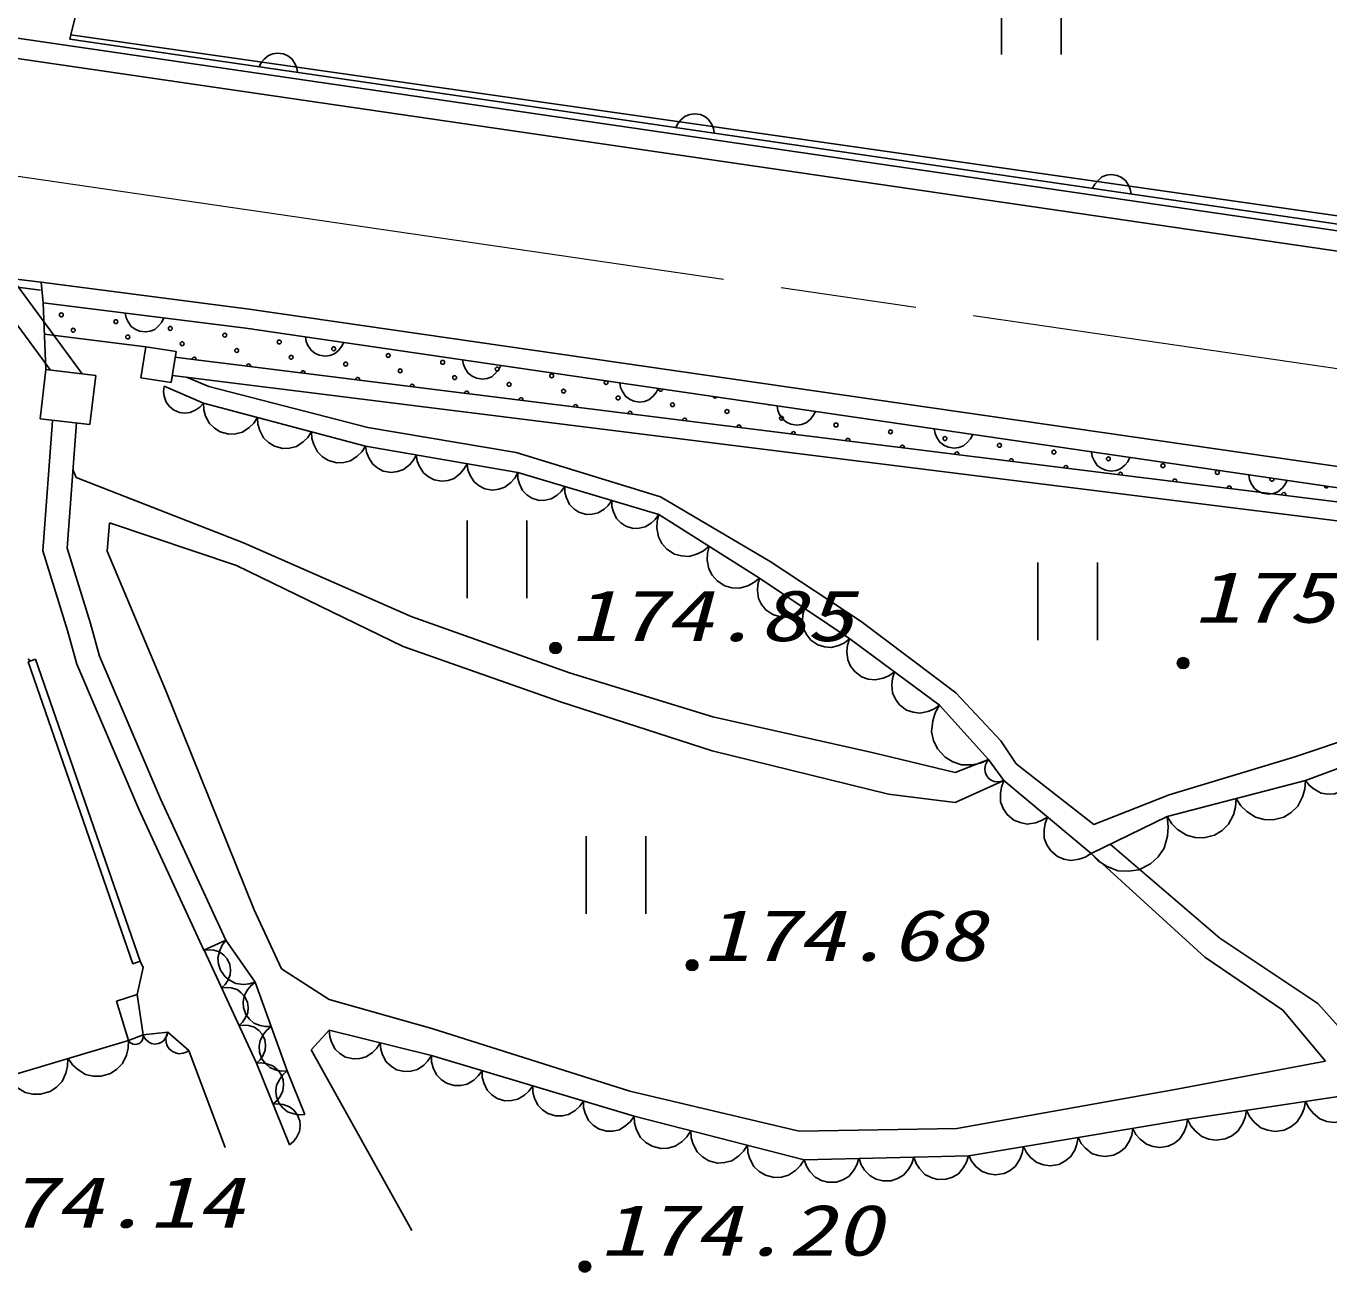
# Model space of a CAD drawing. Units: millimetres, scale not verified. Extents: x 40000 to 680000, y 20000 to 380000.
# Drawn here: x 115038 to 148600, y 242720 to 274859 of the extents above; entities that cross this region are included whole.
import ezdxf
from ezdxf.enums import TextEntityAlignment as Align

# ---------------------------------------------------------------- set-up
doc = ezdxf.new("R2010")
doc.units = ezdxf.units.MM
doc.header["$LTSCALE"] = 1000
doc.linetypes.add('CHAIN', pattern=[18.5, 12, -1.5, 3.5, -1.5])
for name, color, linetype, lineweight in [('M-BGD', 7, 'Continuous', 25), ('M-BGD-HTXT', 7, 'Continuous', 13), ('M-BMK', 2, 'CHAIN', 13)]:
    doc.layers.add(name, color=color, linetype=linetype, lineweight=lineweight)
doc.styles.add('ＭＳ ゴシック', font='')
doc.styles.get('ＭＳ ゴシック').set_extended_font_data('MS Gothic')

# ---------------------------------------------------------------- blocks, each defined once
blk = doc.blocks.new('BUHIN531')
at = {"color": 7, "linetype": 'Continuous', "lineweight": 13}
for centre, radius in [((0, 0), 150), ((0, 0), 131), ((0, 0), 112), ((0, 0), 93.8), ((0, 0), 75), ((0, 0), 56.2), ((-1, 0), 37.5), ((0, 0), 18.8)]:
    blk.add_circle(centre, radius, dxfattribs=at)
blk = doc.blocks.new('BUHIN6')
at = {"color": 7, "linetype": 'Continuous', "lineweight": 25}
for p, q in [((688, 1058), (-1199, 395)), ((-690, -1053), (1197, -390))]:
    blk.add_line(p, q, dxfattribs=at)
blk = doc.blocks.new('BUHIN240')
at = {"color": 7, "linetype": 'Continuous', "lineweight": 25}
blk.add_lwpolyline([(-57, 718), (-218, 651), (-351, 554), (-498, 401), (-572, 236), (-612, 63), (-594, -160), (-527, -324), (-428, -475), (-259, -602), (-112, -674), (57, -718)], dxfattribs=at)
blk = doc.blocks.new('BUHIN241')
at = {"color": 7, "linetype": 'Continuous', "lineweight": 25}
blk.add_lwpolyline([(-109, 654), (-251, 580), (-366, 480), (-488, 328), (-543, 171), (-566, 10), (-532, -193), (-458, -338), (-355, -469), (-190, -573), (-50, -627), (109, -654)], dxfattribs=at)
blk = doc.blocks.new('BUHIN242')
at = {"color": 7, "linetype": 'Continuous', "lineweight": 25}
blk.add_lwpolyline([(-31, 631), (-174, 577), (-293, 495), (-426, 365), (-495, 223), (-535, 72), (-525, -124), (-471, -270), (-388, -405), (-243, -521), (-117, -588), (31, -631)], dxfattribs=at)
blk = doc.blocks.new('BUHIN243')
at = {"color": 7, "linetype": 'Continuous', "lineweight": 25}
blk.add_lwpolyline([(171, 747), (-13, 731), (-180, 675), (-378, 566), (-505, 423), (-601, 260), (-654, 28), (-639, -160), (-587, -345), (-456, -529), (-330, -648), (-171, -747)], dxfattribs=at)
blk = doc.blocks.new('BUHIN244')
at = {"color": 7, "linetype": 'Continuous', "lineweight": 25}
blk.add_lwpolyline([(176, 677), (7, 667), (-147, 620), (-330, 526), (-450, 398), (-542, 252), (-596, 42), (-587, -130), (-544, -300), (-429, -471), (-317, -583), (-176, -677)], dxfattribs=at)
blk = doc.blocks.new('BUHIN245')
at = {"color": 7, "linetype": 'Continuous', "lineweight": 25}
blk.add_lwpolyline([(212, 688), (38, 685), (-121, 644), (-314, 556), (-443, 431), (-545, 285), (-610, 72), (-609, -106), (-573, -282), (-463, -463), (-354, -584), (-212, -688)], dxfattribs=at)
blk = doc.blocks.new('BUHIN248')
at = {"color": 7, "linetype": 'Continuous', "lineweight": 25}
blk.add_lwpolyline([(256, 686), (79, 693), (-85, 661), (-286, 584), (-425, 463), (-536, 321), (-616, 109), (-625, -71), (-599, -253), (-498, -443), (-393, -572), (-256, -686)], dxfattribs=at)
blk = doc.blocks.new('BUHIN250')
at = {"color": 7, "linetype": 'Continuous', "lineweight": 25}
blk.add_lwpolyline([(-515, 763), (-652, 588), (-739, 396), (-806, 134), (-785, -96), (-721, -314), (-561, -551), (-383, -691), (-178, -798), (90, -833), (298, -821), (515, -763)], dxfattribs=at)
blk = doc.blocks.new('BUHIN251')
at = {"color": 7, "linetype": 'Continuous', "lineweight": 25}
blk.add_lwpolyline([(-440, 533), (-530, 391), (-581, 242), (-612, 41), (-579, -129), (-516, -287), (-379, -452), (-236, -544), (-75, -609), (128, -616), (282, -591), (440, -533)], dxfattribs=at)
blk = doc.blocks.new('BUHIN255')
at = {"color": 7, "linetype": 'Continuous', "lineweight": 25}
blk.add_lwpolyline([(-65, 675), (-215, 609), (-339, 516), (-474, 370), (-541, 214), (-577, 50), (-557, -159), (-491, -312), (-396, -453), (-235, -570), (-96, -635), (65, -675)], dxfattribs=at)
blk = doc.blocks.new('BUHIN256')
at = {"color": 7, "linetype": 'Continuous', "lineweight": 25}
blk.add_lwpolyline([(-32, 681), (-186, 622), (-315, 535), (-459, 395), (-533, 241), (-577, 79), (-567, -132), (-508, -290), (-420, -436), (-264, -562), (-127, -634), (32, -681)], dxfattribs=at)
blk = doc.blocks.new('BUHIN257')
at = {"color": 7, "linetype": 'Continuous', "lineweight": 25}
blk.add_lwpolyline([(-66, 751), (-233, 679), (-372, 577), (-524, 416), (-600, 243), (-641, 61), (-621, -171), (-549, -343), (-444, -500), (-266, -632), (-112, -706), (66, -751)], dxfattribs=at)
blk = doc.blocks.new('BUHIN258')
at = {"color": 7, "linetype": 'Continuous', "lineweight": 25}
blk.add_lwpolyline([(-251, 660), (-384, 553), (-483, 425), (-579, 241), (-603, 66), (-594, -108), (-516, -313), (-407, -449), (-273, -565), (-79, -638), (79, -665), (251, -660)], dxfattribs=at)
blk = doc.blocks.new('BUHIN259')
at = {"color": 7, "linetype": 'Continuous', "lineweight": 25}
blk.add_lwpolyline([(-344, 626), (-462, 500), (-543, 358), (-614, 160), (-613, -19), (-579, -192), (-473, -386), (-345, -508), (-194, -604), (11, -650), (173, -655), (344, -626)], dxfattribs=at)
blk = doc.blocks.new('BUHIN260')
at = {"color": 7, "linetype": 'Continuous', "lineweight": 25}
blk.add_lwpolyline([(-360, 679), (-489, 545), (-578, 393), (-657, 182), (-659, -11), (-626, -197), (-514, -407), (-379, -540), (-218, -646), (1, -699), (175, -707), (360, -679)], dxfattribs=at)
blk = doc.blocks.new('BUHIN274')
at = {"color": 7, "linetype": 'Continuous', "lineweight": 25}
blk.add_lwpolyline([(-476, 657), (-592, 498), (-663, 327), (-715, 94), (-689, -108), (-626, -298), (-478, -502), (-317, -621), (-133, -708), (104, -732), (287, -714), (476, -657)], dxfattribs=at)
blk = doc.blocks.new('BUHIN453')
at = {"color": 7, "linetype": 'Continuous', "lineweight": 25}
blk.add_lwpolyline([(471, 383), (348, 463), (217, 509), (40, 538), (-109, 510), (-249, 455), (-395, 337), (-477, 211), (-535, 70), (-542, -108), (-522, -244), (-471, -383)], dxfattribs=at)
blk = doc.blocks.new('BUHIN455')
at = {"color": 7, "linetype": 'Continuous', "lineweight": 25}
blk.add_lwpolyline([(-426, -376), (-307, -446), (-183, -484), (-17, -504), (122, -472), (250, -416), (382, -299), (454, -179), (502, -45), (502, 122), (478, 248), (426, 376)], dxfattribs=at)
blk = doc.blocks.new('BUHIN456')
at = {"color": 7, "linetype": 'Continuous', "lineweight": 25}
blk.add_lwpolyline([(-383, -373), (-269, -433), (-150, -463), (7, -475), (136, -439), (254, -380), (373, -264), (435, -148), (474, -20), (467, 137), (438, 255), (383, 373)], dxfattribs=at)
blk = doc.blocks.new('BUHIN473')
at = {"color": 7, "linetype": 'Continuous', "lineweight": 25}
blk.add_lwpolyline([(96, -491), (-25, -474), (-132, -433), (-258, -361), (-338, -265), (-395, -156), (-425, -4), (-413, 118), (-375, 238), (-286, 354), (-201, 432), (-96, 491)], dxfattribs=at)
blk = doc.blocks.new('BUHIN491')
at = {"color": 7, "linetype": 'Continuous', "lineweight": 25}
blk.add_lwpolyline([(-96, 491), (25, 474), (132, 433), (258, 361), (338, 265), (395, 156), (425, 4), (413, -118), (375, -237), (286, -354), (202, -432), (96, -491)], dxfattribs=at)

msp = doc.modelspace()

# ---------------------------------------------------------------- linework, layer by layer
at = {"layer": 'M-BGD'}
for p, q in [((116191, 274634), (116633, 276416)), ((110658, 275152), (169816, 266528)), ((110583, 274637), (169741, 266013)), ((116166, 274523), (116191, 274634)), ((116191, 274634), (169927, 266954)), ((115669, 266000), (109517, 274312)), ((169848, 266696), (116166, 274523)), ((116486, 265904), (110373, 274164)), ((111767, 268512), (115407, 268061)), ((111789, 268711), (115431, 268260)), ((115431, 268260), (120789, 267571)), ((115431, 268260), (115481, 267730)), ((120703, 267081), (115481, 267730)), ((115481, 267730), (115546, 266014)), ((120789, 267571), (158089, 262170)), ((115512, 266922), (118121, 266598)), ((157152, 261745), (120703, 267081)), ((117995, 265802), (118121, 266598)), ((118121, 266598), (118901, 266475)), ((118901, 266475), (118775, 265679)), ((118868, 266335), (157136, 261564)), ((115398, 264745), (115546, 266014)), ((115546, 266014), (116832, 265863)), ((116832, 265863), (116684, 264594)), ((118809, 265859), (118775, 265679)), ((157077, 261088), (118809, 265859)), ((119742, 265572), (119174, 265812)), ((118775, 265679), (117995, 265802)), ((119607, 265145), (118592, 265584)), ((123846, 264518), (119742, 265572)), ((123785, 264042), (119607, 265145)), ((116684, 264594), (115398, 264745)), ((115715, 264691), (115470, 261344)), ((116097, 261416), (116333, 264646)), ((127665, 263876), (123846, 264518)), ((127703, 263360), (123785, 264042)), ((131381, 262737), (127665, 263876)), ((116245, 263442), (116325, 263236)), ((120643, 261551), (116325, 263236)), ((131337, 262279), (127703, 263360)), ((134202, 261066), (131381, 262737)), ((133931, 260641), (131337, 262279)), ((117131, 261335), (117189, 262067)), ((117189, 262067), (120461, 260964)), ((124955, 259651), (120643, 261551)), ((115470, 261344), (116105, 259290)), ((116697, 259473), (116097, 261416)), ((117131, 261335), (118626, 257761)), ((120461, 260964), (124755, 258880)), ((136551, 259526), (134202, 261066)), ((136254, 259080), (133931, 260641)), ((116933, 258628), (116697, 259473)), ((129038, 258201), (124955, 259651)), ((138989, 257682), (136551, 259526)), ((116105, 259290), (116346, 258422)), ((124755, 258880), (128808, 257453)), ((138567, 257367), (136254, 259080)), ((115096, 258566), (115142, 258501)), ((115096, 258485), (115285, 258550)), ((117784, 250706), (115096, 258485)), ((115225, 258555), (115240, 258535)), ((115285, 258550), (117973, 250771)), ((118502, 254953), (116933, 258628)), ((116346, 258422), (117939, 254693)), ((132730, 257065), (129038, 258201)), ((118626, 257761), (120918, 252101)), ((128808, 257453), (132711, 256189)), ((140146, 256453), (138989, 257682)), ((139833, 255967), (138567, 257367)), ((151674, 257381), (147698, 256025)), ((136869, 256139), (132730, 257065)), ((151884, 256863), (147993, 255431)), ((140542, 255854), (140146, 256453)), ((132711, 256189), (137250, 255075)), ((138967, 255636), (136869, 256139)), ((139833, 255967), (138967, 255636)), ((140227, 255425), (139833, 255967)), ((142539, 254294), (140542, 255854)), ((147698, 256025), (144488, 255057)), ((140227, 255425), (138974, 254862)), ((142475, 253549), (140227, 255425)), ((147993, 255431), (144430, 254501)), ((138974, 254862), (137250, 255075)), ((120183, 251320), (118502, 254953)), ((144488, 255057), (142539, 254294)), ((117939, 254693), (119620, 251059)), ((144430, 254501), (142475, 253549)), ((145787, 251364), (142964, 253787)), ((142475, 253549), (145404, 250881)), ((120918, 252101), (121622, 250574)), ((119620, 251059), (120183, 251320)), ((120971, 248147), (119622, 251057)), ((120183, 251320), (120943, 250234)), ((148315, 249684), (145787, 251364)), ((117784, 250706), (117973, 250771)), ((117973, 250771), (118053, 250609)), ((145404, 250881), (147414, 249509)), ((117900, 249920), (118053, 250609)), ((121622, 250574), (122849, 249787)), ((120943, 250234), (121764, 247947)), ((117900, 249920), (117370, 249748)), ((117370, 249748), (117674, 248730)), ((118051, 248880), (117900, 249920)), ((125487, 249038), (122849, 249787)), ((147414, 249509), (148510, 248204)), ((150481, 247265), (148315, 249684)), ((130588, 247426), (125487, 249038)), ((111450, 246877), (117674, 248730)), ((117674, 248730), (118051, 248880)), ((118051, 248880), (118689, 248948)), ((118689, 248948), (119234, 248476)), ((122384, 248494), (122848, 248996)), ((125479, 248345), (122848, 248996)), ((120170, 245978), (119234, 248476)), ((124971, 243840), (122384, 248494)), ((121825, 246042), (120971, 248147)), ((130702, 246781), (125479, 248345)), ((148510, 248204), (144584, 247462)), ((121764, 247947), (122222, 246828)), ((134953, 246395), (130588, 247426)), ((144584, 247462), (139015, 246467)), ((149514, 247389), (144957, 246703)), ((135082, 245658), (130702, 246781)), ((144957, 246703), (139319, 245765)), ((139015, 246467), (134953, 246395)), ((139319, 245765), (135082, 245658))]:
    msp.add_line(p, q, dxfattribs=at)
for points in [[(118588, 267344), (118534, 267234), (118462, 267145), (118354, 267048), (118238, 267002), (118117, 266981), (117963, 267001), (117851, 267050), (117749, 267123), (117666, 267244), (117618, 267348), (117595, 267467)], [(118592, 265584), (118579, 265451), (118597, 265325), (118648, 265171), (118733, 265062), (118836, 264972), (118994, 264904), (119129, 264891), (119267, 264903), (119415, 264972), (119516, 265046), (119607, 265145)], [(138567, 257367), (138453, 257169), (138393, 256961), (138362, 256685), (138417, 256455), (138514, 256243), (138710, 256026), (138911, 255909), (139135, 255831), (139412, 255834), (139621, 255877), (139833, 255967)], [(139833, 255967), (139785, 255901), (139756, 255830), (139735, 255734), (139746, 255651), (139772, 255572), (139833, 255488), (139899, 255440), (139975, 255404), (140073, 255394), (140149, 255401), (140227, 255425)], [(142475, 253549), (142658, 253360), (142868, 253226), (143164, 253104), (143436, 253091), (143701, 253130), (144004, 253278), (144198, 253463), (144356, 253685), (144442, 253993), (144462, 254238), (144430, 254501)], [(120183, 251320), (120086, 251191), (120026, 251052), (119981, 250863), (119999, 250698), (120048, 250542), (120166, 250373), (120296, 250274), (120445, 250201), (120638, 250178), (120788, 250190), (120943, 250234)], [(117674, 248730), (117705, 248693), (117742, 248665), (117796, 248638), (117846, 248632), (117896, 248635), (117954, 248658), (117993, 248690), (118026, 248729), (118046, 248785), (118053, 248831), (118051, 248880)], [(118051, 248880), (118083, 248809), (118128, 248751), (118197, 248687), (118272, 248657), (118349, 248641), (118448, 248651), (118521, 248683), (118587, 248729), (118641, 248806), (118672, 248872), (118689, 248948)], [(118689, 248948), (118655, 248867), (118642, 248786), (118643, 248680), (118675, 248595), (118721, 248519), (118806, 248446), (118888, 248411), (118976, 248392), (119081, 248406), (119158, 248432), (119234, 248476)], [(121764, 247947), (121653, 247852), (121571, 247740), (121492, 247581), (121476, 247430), (121487, 247282), (121558, 247108), (121654, 246994), (121771, 246898), (121939, 246839), (122075, 246820), (122222, 246828)]]:
    msp.add_lwpolyline(points, dxfattribs=at)
for centre in [(115946, 267420), (117350, 267246), (116253, 267025), (117657, 266851), (118753, 267071), (120156, 266897), (119060, 266677), (120464, 266502), (121560, 266722), (122963, 266548), (121867, 266328), (123270, 266153), (124367, 266373), (125770, 266199), (124674, 265979), (126077, 265805), (127173, 266025), (128577, 265850), (127481, 265630), (128884, 265456), (130288, 265281), (131691, 265107), (133094, 264933), (134498, 264758), (135901, 264584), (137305, 264409), (138708, 264235), (140111, 264060), (141515, 263886), (142918, 263712), (144322, 263537), (145725, 263363)]:
    msp.add_circle(centre, 49.8, dxfattribs=at)
for centre, start, end in [((119367, 266282), 342.4958, 183.291), ((120771, 266108), 341.845, 183.9418), ((122174, 265933), 341.1927, 184.5941), ((123578, 265759), 340.5388, 185.248), ((124981, 265585), 339.8833, 185.9035), ((129980, 265676), 102.6416, 60.7024), ((131384, 265501), 153.2089, 10.1351), ((126385, 265410), 339.2261, 186.5607), ((127788, 265236), 338.567, 187.2198), ((132787, 265327), 189.1526, 334.1914), ((129191, 265061), 337.906, 187.8808), ((130595, 264887), 337.2429, 188.5438), ((134191, 265153), 238.2296, 285.1145), ((131998, 264712), 336.5777, 189.2091), ((133402, 264538), 335.9102, 189.8766), ((134805, 264364), 335.2404, 190.5464), ((136208, 264189), 334.568, 191.2188), ((137612, 264015), 333.893, 191.8938), ((139015, 263840), 333.2153, 192.5715), ((140419, 263666), 332.5346, 193.2522), ((141822, 263492), 331.851, 193.9358), ((143226, 263317), 331.1642, 194.6226), ((144629, 263143), 330.4741, 195.3127), ((147129, 263188), 143.019, 20.3251), ((146032, 262968), 329.7806, 196.0062), ((147436, 262794), 329.0835, 196.7033), ((148532, 263014), 179.5794, 343.7646)]:
    msp.add_arc(centre, 49.8, start, end, dxfattribs=at)
at = {"layer": 'M-BMK'}
for p, q in [((111236, 271517), (121132, 270074)), ((121132, 270074), (140922, 267188)), ((140922, 267188), (160713, 264302))]:
    msp.add_line(p, q, dxfattribs=at)

# ---------------------------------------------------------------- block references
at = {"layer": 'M-BGD', "rotation": 70.63936}
for name, p in [('BUHIN6', (140939, 275129)), ('BUHIN491', (121535, 273740)), ('BUHIN491', (132271, 272175)), ('BUHIN491', (143007, 270609)), ('BUHIN473', (122728, 266784)), ('BUHIN473', (126777, 266192)), ('BUHIN473', (130827, 265599)), ('BUHIN240', (120303, 264961)), ('BUHIN473', (134877, 265006)), ('BUHIN240', (121696, 264594)), ('BUHIN240', (123089, 264226)), ('BUHIN473', (138927, 264413)), ('BUHIN241', (124438, 263929)), ('BUHIN241', (125744, 263701)), ('BUHIN473', (142977, 263820)), ('BUHIN241', (127050, 263474)), ('BUHIN473', (147027, 263227)), ('BUHIN242', (128309, 263180)), ('BUHIN242', (129520, 262819)), ('BUHIN6', (127171, 261123)), ('BUHIN242', (130731, 262459)), ('BUHIN243', (131985, 261869)), ('BUHIN243', (133282, 261050)), ('BUHIN6', (141872, 260042)), ('BUHIN244', (134511, 260251)), ('BUHIN244', (135673, 259470)), ('BUHIN245', (136832, 258652)), ('BUHIN245', (137988, 257795)), ('BUHIN251', (148642, 255669)), ('BUHIN250', (147102, 255198)), ('BUHIN248', (140789, 254956)), ('BUHIN250', (145321, 254734)), ('BUHIN6', (130234, 252994)), ('BUHIN248', (141913, 254018)), ('BUHIN456', (119847, 250572)), ('BUHIN456', (120296, 249602)), ('BUHIN453', (121148, 249662)), ('BUHIN274', (116896, 248499)), ('BUHIN456', (120746, 248632)), ('BUHIN453', (121559, 248519)), ('BUHIN255', (123505, 248834)), ('BUHIN274', (115340, 248035)), ('BUHIN255', (124821, 248508)), ('BUHIN256', (126132, 248150)), ('BUHIN455', (121185, 247620)), ('BUHIN256', (127437, 247759)), ('BUHIN260', (148754, 247275)), ('BUHIN256', (128743, 247367)), ('BUHIN260', (145717, 246817)), ('BUHIN260', (147235, 247046)), ('BUHIN455', (121612, 246568)), ('BUHIN256', (130049, 246976)), ('BUHIN259', (144253, 246585)), ('BUHIN257', (131432, 246594)), ('BUHIN259', (142843, 246351)), ('BUHIN257', (132892, 246219)), ('BUHIN259', (140024, 245882)), ('BUHIN259', (141433, 246116)), ('BUHIN257', (134352, 245845)), ('BUHIN258', (135788, 245676)), ('BUHIN258', (137201, 245711)), ('BUHIN258', (138613, 245747))]:
    msp.add_blockref(name, p, dxfattribs=at)
at = {"layer": 'M-BGD-HTXT', "rotation": 70.63936}
for p in [(128677, 258841), (144843, 258453), (132195, 250672), (129432, 242911)]:
    msp.add_blockref('BUHIN531', p, dxfattribs=at)

# ---------------------------------------------------------------- texts
at = {"layer": 'M-BGD-HTXT', "style": 'ＭＳ ゴシック', "oblique": 15, "width": 1.35}
for s, p in [('175.32', (145120, 259095)), ('174.85', (129076, 258621)), ('174.68', (132477, 250387)), ('174.14', (113363, 243516)), ('174.20', (129822, 242794))]:
    msp.add_text(s, height=1320, dxfattribs=at).set_placement(p, align=Align.BOTTOM_LEFT)

doc.saveas('drawing.dxf')
